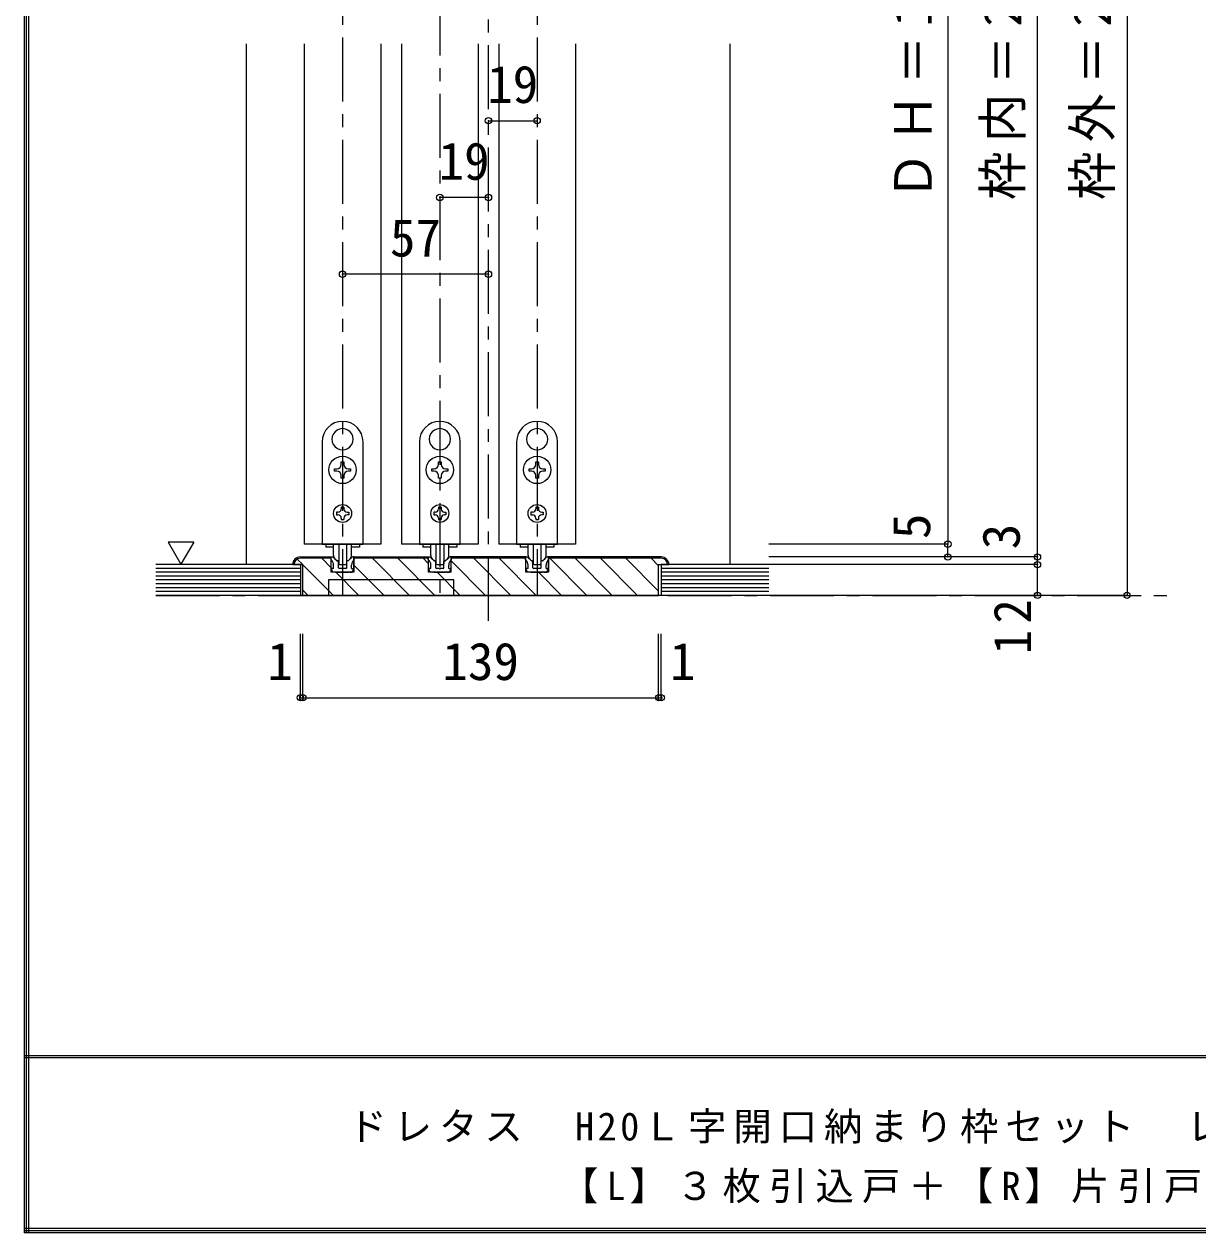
# Model space of a CAD drawing. Units: millimetres at full size, sheet at 1:5. Extents: x -957 to 993, y -689 to 708.
# Drawn here: x -957.2 to -498.7, y -689.1 to -216.7 of the extents above; entities that cross this region are included whole.
import ezdxf
from ezdxf.enums import TextEntityAlignment as Align

# ---------------------------------------------------------------- set-up
doc = ezdxf.new("R2010")
doc.units = ezdxf.units.MM
doc.header["$LTSCALE"] = 5
doc.header["$PDMODE"] = 32
doc.header["$PDSIZE"] = 2.5
doc.linetypes.add('CHAIN1', pattern=[8, 5, -1, 1, -1])
doc.layers.add('0-B_寸法', color=7, linetype='Continuous', lineweight=9)
doc.layers.add('F-1_枠', color=6, linetype='Continuous', lineweight=9)
doc.styles.add('ＭＳ ゴシック', font='')
doc.styles.get('ＭＳ ゴシック').set_extended_font_data('MS Gothic')

msp = doc.modelspace()

# ---------------------------------------------------------------- linework, layer by layer
at = {"layer": '0-B_寸法', "linetype": 'CHAIN1'}
for p, q in [((-775.816, -449.942), (-775.816, 68.058)), ((-832.816, 18.058), (-832.816, -439.942)), ((-756.816, 18.058), (-756.816, -439.942)), ((-794.816, -3.942), (-794.816, -439.942)), ((-905.816, -439.942), (-507.316, -439.942))]:
    msp.add_line(p, q, dxfattribs=at)
at = {"layer": '0-B_寸法'}
for p, q in [((-561.316, -424.942), (-561.316, 10.058)), ((-526.316, 10.058), (-526.316, -439.942)), ((-596.316, -19.942), (-596.316, -419.942)), ((-870.316, -427.942), (-870.316, -224.442)), ((-847.816, -224.442), (-847.816, -419.942)), ((-817.816, -224.442), (-817.816, -419.942)), ((-809.816, -224.442), (-809.816, -419.942)), ((-779.816, -224.442), (-779.816, -419.942)), ((-771.816, -224.442), (-771.816, -419.942)), ((-681.316, -427.942), (-681.316, -224.442)), ((-832.915, -374.793), (-832.816, -374.892)), ((-832.718, -374.793), (-832.816, -374.892)), ((-794.915, -374.793), (-794.816, -374.892)), ((-794.718, -374.793), (-794.816, -374.892)), ((-756.915, -374.793), (-756.816, -374.892)), ((-756.718, -374.793), (-756.816, -374.892)), ((-836.459, -380.931), (-836.324, -380.967)), ((-836.36, -381.102), (-836.324, -380.967)), ((-829.174, -380.931), (-829.309, -380.967)), ((-829.273, -381.102), (-829.309, -380.967)), ((-798.459, -380.931), (-798.324, -380.967)), ((-798.36, -381.102), (-798.324, -380.967)), ((-791.174, -380.931), (-791.309, -380.967)), ((-791.273, -381.102), (-791.309, -380.967)), ((-760.459, -380.931), (-760.324, -380.967)), ((-760.36, -381.102), (-760.324, -380.967)), ((-753.174, -380.931), (-753.309, -380.967)), ((-753.273, -381.102), (-753.309, -380.967)), ((-833.316, -388.742), (-833.316, -387.792)), ((-830.616, -390.442), (-829.666, -390.442)), ((-829.666, -391.442), (-830.616, -391.442)), ((-829.666, -390.442), (-829.666, -391.442)), ((-795.316, -388.742), (-795.316, -387.792)), ((-792.616, -390.442), (-791.666, -390.442)), ((-791.666, -391.442), (-792.616, -391.442)), ((-791.666, -390.442), (-791.666, -391.442)), ((-757.316, -388.742), (-757.316, -387.792)), ((-754.616, -390.442), (-753.666, -390.442)), ((-753.666, -391.442), (-754.616, -391.442)), ((-753.666, -390.442), (-753.666, -391.442)), ((-833.316, -394.092), (-833.316, -393.142)), ((-832.316, -394.092), (-833.316, -394.092)), ((-832.316, -393.142), (-832.316, -394.092)), ((-795.316, -394.092), (-795.316, -393.142)), ((-794.316, -394.092), (-795.316, -394.092)), ((-794.316, -393.142), (-794.316, -394.092)), ((-757.316, -394.092), (-757.316, -393.142)), ((-756.316, -394.092), (-757.316, -394.092)), ((-756.316, -393.142), (-756.316, -394.092)), ((-832.316, -405.542), (-833.316, -405.542)), ((-833.316, -405.542), (-833.316, -406.142)), ((-832.316, -405.542), (-832.316, -406.142)), ((-794.316, -405.542), (-795.316, -405.542)), ((-795.316, -405.542), (-795.316, -406.142)), ((-794.316, -405.542), (-794.316, -406.142)), ((-756.316, -405.542), (-757.316, -405.542)), ((-757.316, -405.542), (-757.316, -406.142)), ((-756.316, -405.542), (-756.316, -406.142)), ((-835.216, -407.442), (-835.216, -408.442)), ((-834.616, -407.442), (-835.216, -407.442)), ((-835.216, -408.442), (-834.616, -408.442)), ((-833.316, -409.742), (-833.316, -410.342)), ((-833.316, -410.342), (-832.316, -410.342)), ((-832.316, -409.742), (-832.316, -410.342)), ((-831.016, -407.442), (-830.416, -407.442)), ((-830.416, -408.442), (-831.016, -408.442)), ((-830.416, -407.442), (-830.416, -408.442)), ((-797.216, -407.442), (-797.216, -408.442)), ((-796.616, -407.442), (-797.216, -407.442)), ((-797.216, -408.442), (-796.616, -408.442)), ((-795.316, -409.742), (-795.316, -410.342)), ((-795.316, -410.342), (-794.316, -410.342)), ((-794.316, -409.742), (-794.316, -410.342)), ((-793.016, -407.442), (-792.416, -407.442)), ((-792.416, -408.442), (-793.016, -408.442)), ((-792.416, -407.442), (-792.416, -408.442)), ((-759.216, -407.442), (-759.216, -408.442)), ((-758.616, -407.442), (-759.216, -407.442)), ((-759.216, -408.442), (-758.616, -408.442)), ((-757.316, -409.742), (-757.316, -410.342)), ((-757.316, -410.342), (-756.316, -410.342)), ((-756.316, -409.742), (-756.316, -410.342)), ((-755.016, -407.442), (-754.416, -407.442)), ((-754.416, -408.442), (-755.016, -408.442)), ((-754.416, -407.442), (-754.416, -408.442)), ((-890.948, -419.129), (-895.948, -427.789)), ((-817.816, -419.942), (-847.816, -419.942)), ((-839.416, -419.942), (-839.416, -421.142)), ((-836.316, -424.363), (-836.316, -419.942)), ((-834.316, -419.942), (-834.316, -427.563)), ((-831.316, -419.942), (-831.316, -427.563)), ((-829.316, -424.363), (-829.316, -419.942)), ((-826.216, -419.942), (-826.216, -421.142)), ((-779.816, -419.942), (-809.816, -419.942)), ((-801.416, -419.942), (-801.416, -421.142)), ((-798.316, -424.363), (-798.316, -419.942)), ((-796.316, -419.942), (-796.316, -427.563)), ((-793.316, -419.942), (-793.316, -427.563)), ((-791.316, -424.363), (-791.316, -419.942)), ((-788.216, -419.942), (-788.216, -421.142)), ((-763.416, -419.942), (-763.416, -421.142)), ((-760.316, -424.363), (-760.316, -419.942)), ((-758.316, -419.942), (-758.316, -427.563)), ((-755.316, -419.942), (-755.316, -427.563)), ((-753.316, -424.363), (-753.316, -419.942)), ((-750.216, -419.942), (-750.216, -421.142)), ((-596.316, -419.942), (-666.316, -419.942)), ((-596.316, -424.942), (-596.316, -419.942)), ((-849.316, -424.942), (-837.216, -424.942)), ((-836.284, -421.142), (-839.416, -421.142)), ((-837.316, -424.942), (-836.773, -424.942)), ((-837.316, -425.942), (-837.316, -424.942)), ((-837.216, -430.942), (-837.216, -424.942)), ((-835.154, -426.354), (-836.42, -425.089)), ((-830.478, -426.354), (-829.213, -425.089)), ((-826.216, -421.142), (-829.349, -421.142)), ((-828.416, -424.942), (-799.216, -424.942)), ((-828.416, -430.942), (-828.416, -424.942)), ((-798.284, -421.142), (-801.416, -421.142)), ((-799.316, -424.942), (-798.773, -424.942)), ((-799.316, -425.942), (-799.316, -424.942)), ((-799.216, -430.942), (-799.216, -424.942)), ((-797.154, -426.354), (-798.42, -425.089)), ((-792.478, -426.354), (-791.213, -425.089)), ((-788.216, -421.142), (-791.349, -421.142)), ((-790.416, -430.942), (-790.416, -424.942)), ((-761.216, -424.942), (-790.416, -424.942)), ((-760.284, -421.142), (-763.416, -421.142)), ((-761.316, -424.942), (-760.773, -424.942)), ((-761.316, -425.942), (-761.316, -424.942)), ((-761.216, -430.942), (-761.216, -424.942)), ((-759.154, -426.354), (-760.42, -425.089)), ((-754.478, -426.354), (-753.213, -425.089)), ((-750.216, -421.142), (-753.349, -421.142)), ((-708.316, -424.942), (-752.416, -424.942)), ((-752.416, -430.942), (-752.416, -424.942)), ((-561.316, -424.942), (-666.316, -424.942)), ((-596.316, -424.942), (-666.316, -424.942)), ((-561.316, -427.942), (-561.316, -424.942)), ((-849.316, -427.942), (-905.816, -427.942)), ((-849.316, -429.442), (-905.816, -429.442)), ((-852.316, -427.942), (-848.316, -427.942)), ((-848.383, -427.942), (-850.555, -425.77)), ((-837.216, -425.442), (-849.316, -425.442)), ((-849.316, -427.942), (-849.316, -439.942)), ((-848.316, -439.942), (-848.316, -427.942)), ((-836.383, -439.942), (-848.316, -428.009)), ((-837.216, -429.209), (-840.983, -425.442)), ((-837.216, -430.942), (-837.216, -425.383)), ((-836.616, -430.942), (-837.102, -429.716)), ((-836.316, -429.442), (-836.916, -429.442)), ((-836.316, -429.442), (-836.316, -428.178)), ((-834.942, -426.442), (-834.616, -426.442)), ((-834.416, -429.142), (-834.416, -426.642)), ((-833.116, -429.442), (-834.116, -429.442)), ((-834.016, -427.863), (-831.616, -427.863)), ((-832.816, -429.742), (-833.116, -429.442)), ((-832.516, -429.442), (-832.816, -429.742)), ((-831.516, -429.442), (-832.516, -429.442)), ((-831.216, -429.142), (-831.216, -426.642)), ((-830.691, -426.442), (-831.016, -426.442)), ((-829.316, -429.442), (-829.316, -428.178)), ((-829.316, -429.442), (-828.716, -429.442)), ((-828.416, -425.383), (-828.416, -430.942)), ((-799.216, -425.442), (-828.416, -425.442)), ((-816.584, -439.942), (-828.416, -428.11)), ((-806.684, -439.942), (-821.184, -425.442)), ((-796.785, -439.942), (-811.285, -425.442)), ((-799.216, -427.611), (-801.385, -425.442)), ((-799.216, -430.942), (-799.216, -425.442)), ((-798.616, -430.942), (-799.102, -429.716)), ((-798.316, -429.442), (-798.916, -429.442)), ((-798.316, -429.442), (-798.316, -428.178)), ((-796.942, -426.442), (-796.616, -426.442)), ((-796.416, -429.142), (-796.416, -426.642)), ((-795.116, -429.442), (-796.116, -429.442)), ((-796.016, -427.863), (-793.616, -427.863)), ((-794.816, -429.742), (-795.116, -429.442)), ((-794.516, -429.442), (-794.816, -429.742)), ((-793.516, -429.442), (-794.516, -429.442)), ((-793.216, -429.142), (-793.216, -426.642)), ((-792.691, -426.442), (-793.016, -426.442)), ((-791.316, -429.442), (-791.316, -428.178)), ((-791.316, -429.442), (-790.716, -429.442)), ((-761.216, -425.442), (-790.416, -425.442)), ((-790.416, -430.942), (-790.416, -425.442)), ((-776.986, -439.942), (-790.416, -426.512)), ((-767.086, -439.942), (-781.586, -425.442)), ((-757.187, -439.942), (-771.687, -425.442)), ((-761.216, -430.942), (-761.216, -425.383)), ((-760.616, -430.942), (-761.102, -429.716)), ((-760.316, -429.442), (-760.916, -429.442)), ((-760.316, -429.442), (-760.316, -428.178)), ((-758.942, -426.442), (-758.616, -426.442)), ((-758.416, -429.142), (-758.416, -426.642)), ((-757.116, -429.442), (-758.116, -429.442)), ((-758.016, -427.863), (-755.616, -427.863)), ((-756.816, -429.742), (-757.116, -429.442)), ((-756.516, -429.442), (-756.816, -429.742)), ((-755.516, -429.442), (-756.516, -429.442)), ((-755.216, -429.142), (-755.216, -426.642)), ((-754.691, -426.442), (-755.016, -426.442)), ((-753.316, -429.442), (-753.316, -428.178)), ((-753.316, -429.442), (-752.716, -429.442)), ((-752.416, -425.383), (-752.416, -430.942)), ((-708.316, -425.442), (-752.416, -425.442)), ((-737.388, -439.942), (-751.888, -425.442)), ((-727.488, -439.942), (-741.988, -425.442)), ((-717.589, -439.942), (-732.089, -425.442)), ((-709.316, -438.315), (-722.189, -425.442)), ((-709.316, -428.416), (-712.29, -425.442)), ((-709.316, -427.942), (-705.316, -427.942)), ((-709.316, -439.942), (-709.316, -427.942)), ((-708.316, -427.942), (-708.316, -439.942)), ((-666.316, -427.942), (-708.316, -427.942)), ((-666.316, -429.442), (-708.316, -429.442)), ((-561.316, -427.942), (-666.316, -427.942)), ((-561.316, -439.942), (-561.316, -427.942)), ((-849.316, -430.942), (-905.816, -430.942)), ((-849.316, -432.442), (-905.816, -432.442)), ((-849.316, -433.942), (-905.816, -433.942)), ((-828.416, -430.942), (-837.216, -430.942)), ((-835.516, -430.942), (-836.616, -430.942)), ((-835.516, -430.942), (-835.316, -430.742)), ((-826.483, -439.942), (-835.483, -430.942)), ((-835.316, -430.742), (-835.116, -430.942)), ((-835.116, -430.942), (-830.516, -430.942)), ((-790.416, -430.942), (-799.216, -430.942)), ((-797.516, -430.942), (-798.616, -430.942)), ((-797.516, -430.942), (-797.316, -430.742)), ((-797.316, -430.742), (-797.116, -430.942)), ((-797.116, -430.942), (-792.516, -430.942)), ((-786.885, -439.942), (-795.885, -430.942)), ((-752.416, -430.942), (-761.216, -430.942)), ((-759.516, -430.942), (-760.616, -430.942)), ((-759.516, -430.942), (-759.316, -430.742)), ((-759.316, -430.742), (-759.116, -430.942)), ((-759.116, -430.942), (-754.516, -430.942)), ((-747.287, -439.942), (-756.287, -430.942)), ((-666.316, -430.942), (-708.316, -430.942)), ((-666.316, -432.442), (-708.316, -432.442)), ((-666.316, -433.942), (-708.316, -433.942)), ((-849.316, -435.442), (-905.816, -435.442)), ((-849.316, -436.942), (-905.816, -436.942)), ((-849.316, -438.442), (-905.816, -438.442)), ((-846.282, -439.942), (-848.316, -437.908)), ((-666.316, -435.442), (-708.316, -435.442)), ((-666.316, -436.942), (-708.316, -436.942)), ((-666.316, -438.442), (-708.316, -438.442)), ((-666.316, -439.942), (-905.816, -439.942)), ((-848.316, -439.942), (-709.316, -439.942)), ((-526.316, -439.942), (-666.316, -439.942))]:
    msp.add_line(p, q, dxfattribs=at)
at = {"layer": '0-B_寸法', "color": 4}
for p, q in [((-775.816, -254.442), (-756.816, -254.442)), ((-775.816, -284.442), (-794.816, -284.442)), ((-775.816, -314.442), (-832.816, -314.442)), ((-849.316, -479.942), (-849.316, -454.942)), ((-848.316, -479.942), (-848.316, -454.942)), ((-709.316, -479.942), (-709.316, -454.942)), ((-708.316, -479.942), (-708.316, -454.942)), ((-849.316, -479.942), (-848.316, -479.942)), ((-848.316, -479.942), (-709.316, -479.942)), ((-709.316, -479.942), (-708.316, -479.942))]:
    msp.add_line(p, q, dxfattribs=at)
at = {"layer": '0-B_寸法'}
for points in [[(-741.816, -224.442), (-741.816, -419.942), (-771.816, -419.942)], [(-840.816, -379.942), (-840.816, -419.942), (-824.816, -419.942), (-824.816, -379.942)], [(-802.816, -379.942), (-802.816, -419.942), (-786.816, -419.942), (-786.816, -379.942)], [(-764.816, -379.942), (-764.816, -419.942), (-748.816, -419.942), (-748.816, -379.942)], [(-835.016, -391.442), (-835.966, -391.442), (-835.966, -390.442), (-835.016, -390.442)], [(-833.316, -387.792), (-832.316, -387.792), (-832.316, -388.742)], [(-797.016, -391.442), (-797.966, -391.442), (-797.966, -390.442), (-797.016, -390.442)], [(-795.316, -387.792), (-794.316, -387.792), (-794.316, -388.742)], [(-759.016, -391.442), (-759.966, -391.442), (-759.966, -390.442), (-759.016, -390.442)], [(-757.316, -387.792), (-756.316, -387.792), (-756.316, -388.742)], [(-890.948, -419.129), (-900.948, -419.129), (-895.948, -427.789)], [(-828.316, -425.942), (-828.316, -424.942), (-828.859, -424.942)], [(-790.316, -425.942), (-790.316, -424.942), (-790.859, -424.942)], [(-752.316, -425.942), (-752.316, -424.942), (-752.859, -424.942)], [(-830.116, -430.942), (-829.016, -430.942), (-828.53, -429.716)], [(-792.116, -430.942), (-791.016, -430.942), (-790.53, -429.716)], [(-754.116, -430.942), (-753.016, -430.942), (-752.53, -429.716)], [(-789.316, -439.942), (-789.316, -433.942), (-838.316, -433.942), (-838.316, -439.942)], [(-830.116, -430.942), (-830.316, -430.742), (-830.516, -430.942)], [(-792.116, -430.942), (-792.316, -430.742), (-792.516, -430.942)], [(-754.116, -430.942), (-754.316, -430.742), (-754.516, -430.942)]]:
    msp.add_lwpolyline(points, dxfattribs=at)
for centre, radius in [((-832.816, -390.942), 5.35), ((-794.816, -390.942), 5.35), ((-756.816, -390.942), 5.35), ((-832.816, -407.942), 3.5), ((-794.816, -407.942), 3.5), ((-756.816, -407.942), 3.5)]:
    msp.add_circle(centre, radius, dxfattribs=at)
for centre, radius, start, end in [((-832.816, -379.942), 8, 0, 180), ((-794.816, -379.942), 8, 0, 180), ((-756.816, -379.942), 8, 0, 180), ((-832.816, -378.942), 4.15, 91.3645, 208.6355), ((-832.816, -378.942), 4.15, 331.3645, 88.6355), ((-794.816, -378.942), 4.15, 91.3645, 208.6355), ((-794.816, -378.942), 4.15, 331.3645, 88.6355), ((-756.816, -378.942), 4.15, 91.3645, 208.6355), ((-756.816, -378.942), 4.15, 331.3645, 88.6355), ((-832.816, -378.942), 4.15, 211.3645, 328.6355), ((-794.816, -378.942), 4.15, 211.3645, 328.6355), ((-756.816, -378.942), 4.15, 211.3645, 328.6355), ((-835.016, -388.742), 1.7, 270, 0), ((-835.016, -393.142), 1.7, 0, 90), ((-830.616, -388.742), 1.7, 180, 270), ((-830.616, -393.142), 1.7, 90, 180), ((-797.016, -388.742), 1.7, 270, 0), ((-797.016, -393.142), 1.7, 0, 90), ((-792.616, -388.742), 1.7, 180, 270), ((-792.616, -393.142), 1.7, 90, 180), ((-759.016, -388.742), 1.7, 270, 0), ((-759.016, -393.142), 1.7, 0, 90), ((-754.616, -388.742), 1.7, 180, 270), ((-754.616, -393.142), 1.7, 90, 180), ((-834.616, -406.142), 1.3, 270, 0), ((-831.016, -406.142), 1.3, 180, 270), ((-796.616, -406.142), 1.3, 270, 0), ((-793.016, -406.142), 1.3, 180, 270), ((-758.616, -406.142), 1.3, 270, 0), ((-755.016, -406.142), 1.3, 180, 270), ((-834.616, -409.742), 1.3, 0, 90), ((-831.016, -409.742), 1.3, 90, 180), ((-796.616, -409.742), 1.3, 0, 90), ((-793.016, -409.742), 1.3, 90, 180), ((-758.616, -409.742), 1.3, 0, 90), ((-755.016, -409.742), 1.3, 90, 180), ((-849.316, -427.942), 3, 90, 180), ((-836.773, -425.442), 0.5, 45, 90), ((-834.316, -424.363), 2, 180, 264.78409), ((-831.316, -424.363), 2, 275.21591, 0), ((-828.859, -425.442), 0.5, 90, 135), ((-798.773, -425.442), 0.5, 45, 90), ((-796.316, -424.363), 2, 180, 264.78409), ((-793.316, -424.363), 2, 275.21591, 0), ((-790.859, -425.442), 0.5, 90, 135), ((-760.773, -425.442), 0.5, 45, 90), ((-758.316, -424.363), 2, 180, 264.78409), ((-755.316, -424.363), 2, 275.21591, 0), ((-752.859, -425.442), 0.5, 90, 135), ((-708.316, -427.942), 3, 0, 90), ((-849.316, -427.942), 2.5, 90, 180), ((-839.316, -428.178), 3, 0, 48.19), ((-836.916, -429.642), 0.2, 90, 201.616), ((-834.942, -426.142), 0.3, 225, 270), ((-834.616, -426.642), 0.2, 360, 90), ((-834.516, -426.554), 0.2, 0, 84.78409), ((-834.116, -429.142), 0.3, 180, 270), ((-834.016, -427.563), 0.3, 180, 270), ((-831.616, -427.563), 0.3, 270, 0), ((-831.516, -429.142), 0.3, 270, 360), ((-831.116, -426.554), 0.2, 95.21591, 180), ((-831.016, -426.642), 0.2, 90, 180), ((-830.691, -426.142), 0.3, 270, 315), ((-826.316, -428.178), 3, 131.81, 180), ((-828.716, -429.642), 0.2, 338.384, 90), ((-801.316, -428.178), 3, 0, 48.19), ((-798.916, -429.642), 0.2, 90, 201.616), ((-796.942, -426.142), 0.3, 225, 270), ((-796.616, -426.642), 0.2, 360, 90), ((-796.516, -426.554), 0.2, 0, 84.78409), ((-796.116, -429.142), 0.3, 180, 270), ((-796.016, -427.563), 0.3, 180, 270), ((-793.616, -427.563), 0.3, 270, 0), ((-793.516, -429.142), 0.3, 270, 360), ((-793.116, -426.554), 0.2, 95.21591, 180), ((-793.016, -426.642), 0.2, 90, 180), ((-792.691, -426.142), 0.3, 270, 315), ((-788.316, -428.178), 3, 131.81, 180), ((-790.716, -429.642), 0.2, 338.384, 90), ((-763.316, -428.178), 3, 0, 48.19), ((-760.916, -429.642), 0.2, 90, 201.616), ((-758.942, -426.142), 0.3, 225, 270), ((-758.616, -426.642), 0.2, 360, 90), ((-758.516, -426.554), 0.2, 0, 84.78409), ((-758.116, -429.142), 0.3, 180, 270), ((-758.016, -427.563), 0.3, 180, 270), ((-755.616, -427.563), 0.3, 270, 0), ((-755.516, -429.142), 0.3, 270, 360), ((-755.116, -426.554), 0.2, 95.21591, 180), ((-755.016, -426.642), 0.2, 90, 180), ((-754.691, -426.142), 0.3, 270, 315), ((-750.316, -428.178), 3, 131.81, 180), ((-752.716, -429.642), 0.2, 338.384, 90), ((-708.316, -427.942), 2.5, 0, 90)]:
    msp.add_arc(centre, radius, start, end, dxfattribs=at)
for p in [(-775.816, -254.442), (-756.816, -254.442), (-794.816, -284.442), (-775.816, -284.442), (-832.816, -314.442), (-775.816, -314.442), (-596.316, -419.942), (-596.316, -424.942), (-561.316, -424.942), (-561.316, -427.942), (-561.316, -439.942), (-526.316, -439.942), (-849.316, -479.942), (-848.316, -479.942), (-709.316, -479.942), (-708.316, -479.942)]:
    msp.add_point(p, dxfattribs=at)
at = {"layer": 'F-1_枠'}
for p, q in [((-957.218, 707.602), (-957.218, -689.065)), ((-956.385, 707.602), (-956.385, -689.065)), ((-955.551, 707.602), (-955.551, -689.065)), ((992.782, -619.898), (-957.218, -619.898)), ((992.782, -620.731), (-957.218, -620.731)), ((992.782, -687.398), (-957.218, -687.398)), ((992.782, -688.231), (-957.218, -688.231)), ((992.782, -689.065), (-957.218, -689.065))]:
    msp.add_line(p, q, dxfattribs=at)

# ---------------------------------------------------------------- texts
at = {"layer": '0-B_寸法', "style": 'ＭＳ ゴシック'}
for s, p in [('19', (-776.316, -251.942)), ('19', (-795.316, -281.942)), ('57', (-814.316, -311.942)), ('1', (-862.218, -477.442)), ('139', (-793.816, -477.442)), ('1', (-704.923, -477.442))]:
    msp.add_text(s, height=14.66, dxfattribs=at).set_placement(p, align=Align.BOTTOM_LEFT)
for s, p in [('5', (-598.816, -417.942)), ('3', (-563.816, -421.942))]:
    msp.add_text(s, height=14.66, rotation=90, dxfattribs=at).set_placement(p, align=Align.BOTTOM_LEFT)
at = {"layer": '0-B_寸法', "char_height": 14.66, "attachment_point": 7, "rotation": 90, "style": 'ＭＳ ゴシック'}
for s, insert in [('\\T1.19;\\W0.95;ＤＨ＝1,983', (-598.816, -285.451)), ('\\T1.19;\\W0.95;枠内＝2,002', (-563.816, -285.451)), ('\\T1.19;\\W0.95;枠外＝2,047', (-528.816, -285.451)), ('\\T1.27;\\W0.95;12', (-563.816, -462.986))]:
    msp.add_mtext(s, dxfattribs=dict(at, insert=insert))
at = {"layer": '0-B_寸法', "char_height": 11, "attachment_point": 7, "style": 'ＭＳ ゴシック'}
for s, insert in [('\\T1.18;ドレタス\u3000H20Ｌ字開口納まり枠セット\u3000レールタイプ\u3000調整枠\u3000敷居Ｑ型', (-830.551, -655.731)), ('\\T1.21;【L】３枚引込戸＋【R】片引戸\u3000枠外H2,047', (-747.888, -679.065))]:
    msp.add_mtext(s, dxfattribs=dict(at, insert=insert))

doc.saveas('drawing.dxf')
